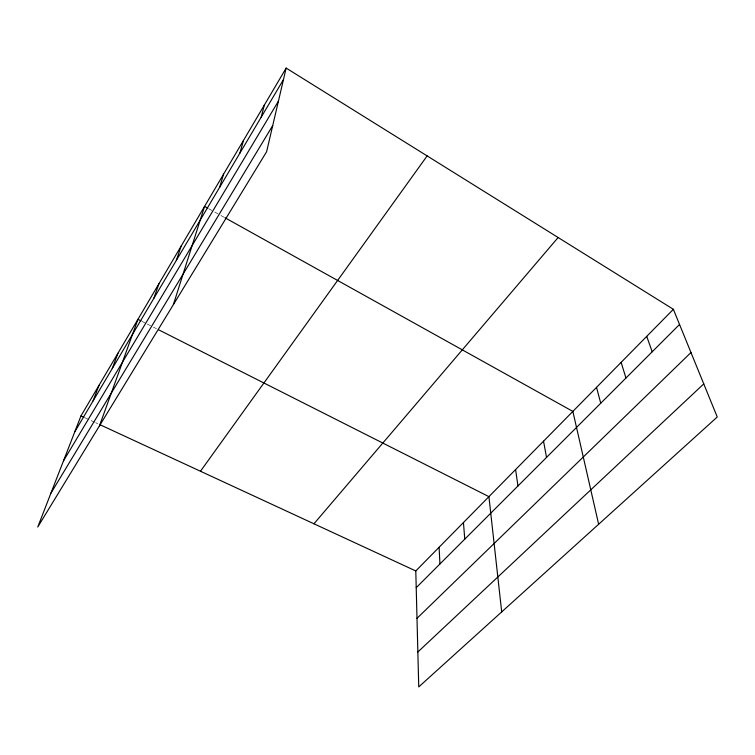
<?xml version="1.0" encoding="UTF-8"?>
<svg xmlns="http://www.w3.org/2000/svg" width="755" height="755" viewBox="0 0 755 755"><rect width="100%" height="100%" fill="white"/><g stroke="black" fill="none" stroke-linecap="round" stroke-linejoin="round"><path stroke-width="0.57" stroke-dasharray="3.77 2.83" d="M85.164 417.845L94.611 422.215M95.659 422.706L97.763 423.678M142.053 321.413L146.168 323.499M147.197 324.018L152.35 326.613M153.378 327.132L156.464 328.699M208.625 208.654L213.712 211.485M214.731 212.051L219.818 214.882M220.838 215.449L223.886 217.147"/><path stroke-width="1.13" d="M286.154 68.082L266.6 151.746L37.75 527.037L80.974 415.901L286.154 68.082L673.366 309.305L717.25 417.005L418.742 686.918L415.788 570.95L673.366 309.305M261.155 117.242L264.325 105.087M239.892 153.123L243.497 140.392M219.601 187.372L223.593 174.131M173.395 304.595L204.558 206.389L207.616 208.087M176.377 260.324L181.134 246.111M153.841 298.348L158.956 283.701M99.471 425.829L137.939 319.337L141.025 320.894M112.278 368.497L117.978 353.161M93.073 400.905L99.018 385.305M74.82 431.728L283.465 79.586M63.477 460.89L278.425 101.151M50.906 493.213L272.715 125.566M200.471 471.243L427.141 155.907M313.948 523.791L558.134 237.514M416.213 587.683L679.538 324.452M416.996 618.326L690.985 352.528M417.855 651.999L703.764 383.889M80.974 415.901L84.116 417.355M99.858 424.65L415.788 570.95M158.522 329.737L488.919 496.658L501.697 611.909M224.905 217.714L572.856 411.399L598.639 524.253M646.724 336.371L652.197 351.783M621.129 362.372L625.952 378.019M596.526 387.362L600.744 403.217M543.534 441.184L546.526 457.417M515.59 469.572L517.968 485.956M463.447 522.535L464.769 539.145M439.099 547.271L439.948 563.957"/></g></svg>
